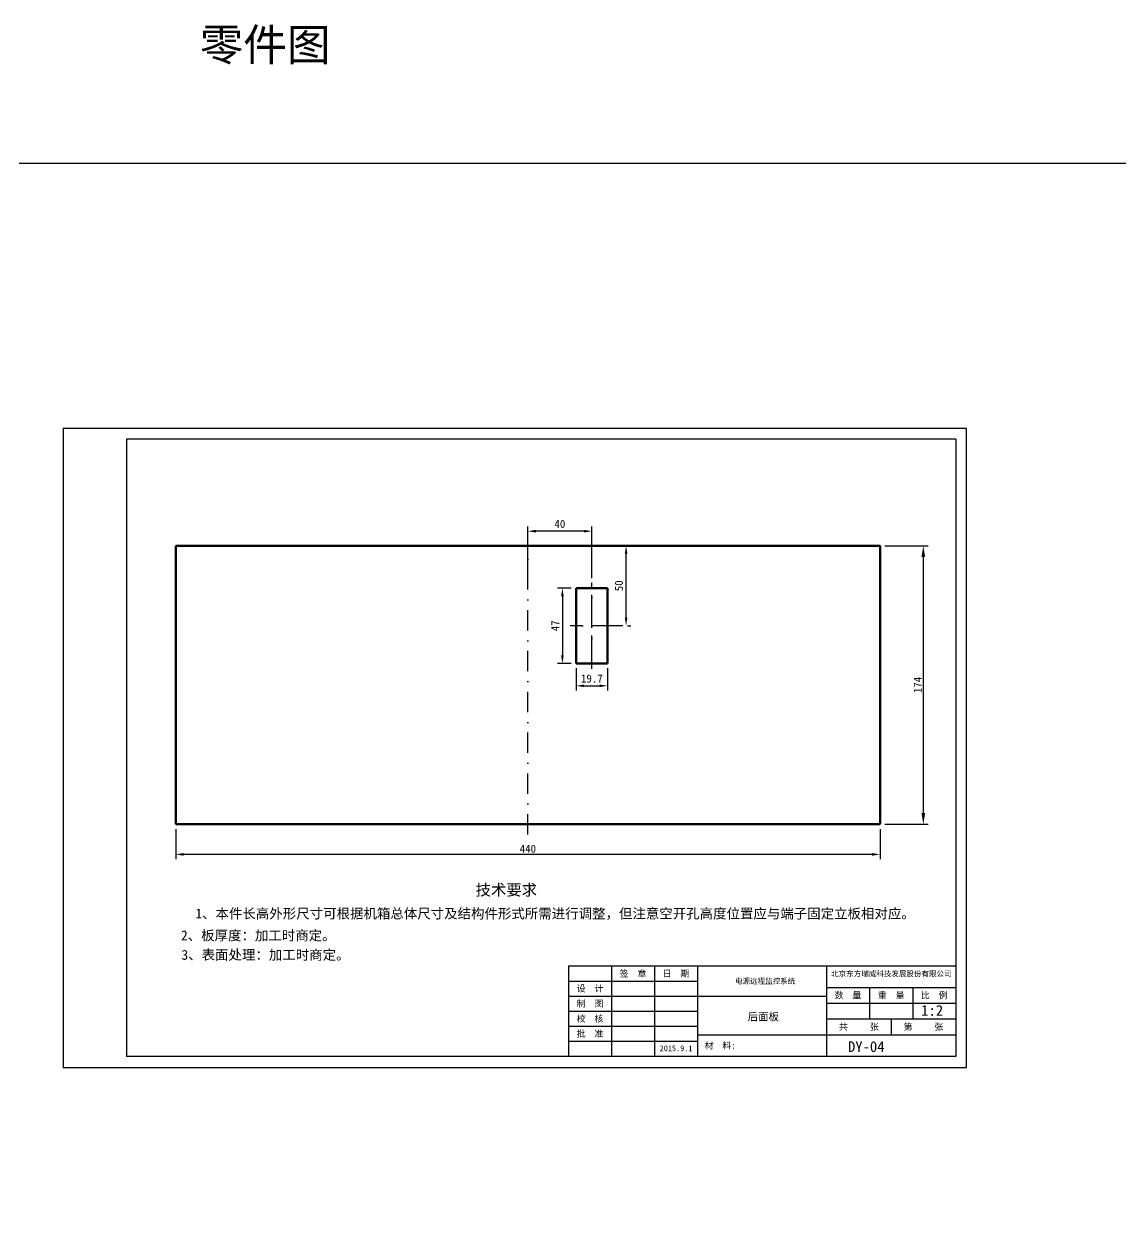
# Model space of a CAD drawing. Header units: millimetres. Extents: x 4100 to 7818, y 1137 to 2652.
# Drawn here: x 6391 to 7076, y 1895 to 2652 of the extents above; entities that cross this region are included whole.
import ezdxf

# ---------------------------------------------------------------- set-up
doc = ezdxf.new("R2010")
doc.units = ezdxf.units.MM
doc.linetypes.add('DASHDOTX2', pattern=[50.8, 25.4, -12.7, 0, -12.7])
doc.layers.get('0').update_dxf_attribs({"lineweight": 50})
doc.layers.get('Defpoints').update_dxf_attribs({"lineweight": 25})
doc.layers.add('1轮廓实线层', color=7, linetype='Continuous')
doc.layers.add('点划线', color=1, linetype='DASHDOTX2', lineweight=30)
doc.layers.add('细实线', color=1, linetype='Continuous', lineweight=30)
doc.styles.get("Standard").update_dxf_attribs({"font": 'SimSun.ttf', "height": 5})
doc.dimstyles.new('ISO-25', dxfattribs={"dimtxt": 8, "dimasz": 20, "dimexe": 5, "dimexo": 0.625, "dimgap": 20, "dimtad": 1, "dimdsep": 46, "dimtxsty": 'Standard', "dimcen": 2.5, "dimclrd": 4, "dimclre": 4, "dimclrt": 4, "dimadec": 0, "dimazin": 0, "dimtfac": 1, "dimtmove": 0, "dimatfit": 3, "dimfxl": 0, "dimarcsym": 0})

# ---------------------------------------------------------------- blocks, each defined once
blk = doc.blocks.new('*D52')
at = {"layer": 'Defpoints', "color": 0, "lineweight": -3}
for p in [(6485.94, 2151.71), (6925.94, 2151.71), (6485.94, 2132.89)]:
    blk.add_point(p, dxfattribs=at)
at = {"layer": '细实线', "color": 1, "lineweight": -2}
for p, q in [((6485.94, 2148.71), (6485.94, 2129.89)), ((6925.94, 2148.71), (6925.94, 2129.89)), ((6920.94, 2132.89), (6490.94, 2132.89))]:
    blk.add_line(p, q, dxfattribs=at)
at = {"layer": '细实线', "color": 1, "lineweight": -3}
for points in [[(6490.94, 2133.72), (6490.94, 2132.05), (6485.94, 2132.89)], [(6920.94, 2133.72), (6920.94, 2132.05), (6925.94, 2132.89)]]:
    blk.add_solid(points, dxfattribs=at)
at = {"layer": '细实线', "color": 1, "lineweight": -3, "insert": (6705.94, 2136.39), "char_height": 5, "attachment_point": 5}
blk.add_mtext('440', dxfattribs=at)
blk = doc.blocks.new('_None')
blk = doc.blocks.new('*D53')
at = {"layer": '1轮廓实线层', "color": 1, "lineweight": 25}
for p, q in [((6928.94, 2325.71), (6956, 2325.71)), ((6953, 2318.71), (6953, 2158.71)), ((6928.94, 2151.71), (6956, 2151.71))]:
    blk.add_line(p, q, dxfattribs=at)
at = {"layer": '1轮廓实线层', "color": 1, "lineweight": -3}
for points in [[(6951.83, 2318.71), (6954.16, 2318.71), (6953, 2325.71)], [(6951.83, 2158.71), (6954.16, 2158.71), (6953, 2151.71)]]:
    blk.add_solid(points, dxfattribs=at)
at = {"layer": 'Defpoints', "color": 0, "lineweight": -3}
for p in [(6925.94, 2325.71), (6925.94, 2151.71), (6953, 2151.71)]:
    blk.add_point(p, dxfattribs=at)
at = {"layer": '1轮廓实线层', "color": 1, "lineweight": -3, "insert": (6949.5, 2238.71), "char_height": 5, "attachment_point": 5, "rotation": 90}
blk.add_mtext('174', dxfattribs=at)
blk = doc.blocks.new('*D55')
at = {"layer": '1轮廓实线层', "color": 1, "lineweight": 25}
for p, q in [((6768.24, 2325.71), (6770.3, 2325.71)), ((6767.3, 2280.71), (6767.3, 2320.71)), ((6768.24, 2275.71), (6770.3, 2275.71))]:
    blk.add_line(p, q, dxfattribs=at)
at = {"layer": '1轮廓实线层', "color": 1, "lineweight": -3}
for points in [[(6766.47, 2320.71), (6768.13, 2320.71), (6767.3, 2325.71)], [(6766.47, 2280.71), (6768.13, 2280.71), (6767.3, 2275.71)]]:
    blk.add_solid(points, dxfattribs=at)
at = {"layer": 'Defpoints', "color": 0, "lineweight": -3}
for p in [(6765.24, 2325.71), (6767.3, 2325.71), (6765.24, 2275.71)]:
    blk.add_point(p, dxfattribs=at)
at = {"layer": '1轮廓实线层', "color": 1, "lineweight": -3, "insert": (6762.8, 2300.71), "char_height": 5, "attachment_point": 5, "rotation": 90}
blk.add_mtext('50', dxfattribs=at)
blk = doc.blocks.new('*D56')
at = {"layer": '1轮廓实线层', "color": 1, "lineweight": 25}
for p, q in [((6705.94, 2305.58), (6705.94, 2337.84)), ((6745.9, 2305.58), (6745.9, 2337.84)), ((6740.9, 2334.84), (6710.94, 2334.84))]:
    blk.add_line(p, q, dxfattribs=at)
at = {"layer": '1轮廓实线层', "color": 1, "lineweight": -3}
for points in [[(6710.94, 2335.67), (6710.94, 2334), (6705.94, 2334.84)], [(6740.9, 2335.67), (6740.9, 2334), (6745.9, 2334.84)]]:
    blk.add_solid(points, dxfattribs=at)
at = {"layer": 'Defpoints', "color": 0, "lineweight": -3}
for p in [(6705.94, 2334.84), (6705.94, 2302.58), (6745.9, 2302.58)]:
    blk.add_point(p, dxfattribs=at)
at = {"layer": '1轮廓实线层', "color": 1, "lineweight": -3, "insert": (6725.92, 2339.34), "char_height": 5, "attachment_point": 5}
blk.add_mtext('40', dxfattribs=at)
blk = doc.blocks.new('*D57')
at = {"layer": '1轮廓实线层', "color": 1, "lineweight": 25}
for p, q in [((6733.05, 2299.21), (6724.5, 2299.21)), ((6727.5, 2294.21), (6727.5, 2257.21)), ((6733.05, 2252.21), (6724.5, 2252.21))]:
    blk.add_line(p, q, dxfattribs=at)
at = {"layer": '1轮廓实线层', "color": 1, "lineweight": -3}
for points in [[(6726.66, 2294.21), (6728.33, 2294.21), (6727.5, 2299.21)], [(6726.66, 2257.21), (6728.33, 2257.21), (6727.5, 2252.21)]]:
    blk.add_solid(points, dxfattribs=at)
at = {"layer": 'Defpoints', "color": 0, "lineweight": -3}
for p in [(6736.05, 2299.21), (6727.5, 2252.21), (6736.05, 2252.21)]:
    blk.add_point(p, dxfattribs=at)
at = {"layer": '1轮廓实线层', "color": 1, "lineweight": -3, "insert": (6723, 2275.71), "char_height": 5, "attachment_point": 5, "rotation": 90}
blk.add_mtext('47', dxfattribs=at)
blk = doc.blocks.new('*D58')
at = {"layer": '1轮廓实线层', "color": 1, "lineweight": 25}
for p, q in [((6736.05, 2249.21), (6736.05, 2235.22)), ((6755.75, 2249.21), (6755.75, 2235.22)), ((6741.05, 2238.22), (6750.75, 2238.22))]:
    blk.add_line(p, q, dxfattribs=at)
at = {"layer": '1轮廓实线层', "color": 1, "lineweight": -3}
for points in [[(6741.05, 2239.05), (6741.05, 2237.39), (6736.05, 2238.22)], [(6750.75, 2239.05), (6750.75, 2237.39), (6755.75, 2238.22)]]:
    blk.add_solid(points, dxfattribs=at)
at = {"layer": 'Defpoints', "color": 0, "lineweight": -3}
for p in [(6736.05, 2252.21), (6755.75, 2252.21), (6755.75, 2238.22)]:
    blk.add_point(p, dxfattribs=at)
at = {"layer": '1轮廓实线层', "color": 1, "lineweight": -3, "insert": (6745.9, 2242.72), "char_height": 5, "attachment_point": 5}
blk.add_mtext('19.7', dxfattribs=at)
blk = doc.blocks.new('*D176')
at = {"layer": '1轮廓实线层', "color": 1, "lineweight": 25}
for p, q in [((5867.72, 2304.69), (5867.72, 2316.55)), ((5877.92, 2299.69), (5864.72, 2299.69)), ((5867.72, 2293.69), (5867.72, 2299.69)), ((5877.34, 2293.69), (5864.72, 2293.69)), ((5867.72, 2288.69), (5867.72, 2283.69))]:
    blk.add_line(p, q, dxfattribs=at)
at = {"layer": '1轮廓实线层', "color": 1, "lineweight": -3}
for points in [[(5866.88, 2304.69), (5868.55, 2304.69), (5867.72, 2299.69)], [(5866.88, 2288.69), (5868.55, 2288.69), (5867.72, 2293.69)]]:
    blk.add_solid(points, dxfattribs=at)
at = {"layer": 'Defpoints', "color": 0, "lineweight": -3}
for p in [(5867.72, 2299.69), (5880.92, 2299.69), (5880.34, 2293.69), (6562.58, 1626.07), (6562.58, 1480.07), (6595.68, 1480.07)]:
    blk.add_point(p, dxfattribs=at)
at = {"layer": '细实线', "color": 1, "lineweight": 25}
for p, q in [((6565.58, 1626.07), (6598.68, 1626.07)), ((6595.68, 1621.07), (6595.68, 1485.07)), ((6565.58, 1480.07), (6598.68, 1480.07))]:
    blk.add_line(p, q, dxfattribs=at)
at = {"layer": '细实线', "color": 1, "lineweight": -3}
for points in [[(6594.84, 1621.07), (6596.51, 1621.07), (6595.68, 1626.07)], [(6594.84, 1485.07), (6596.51, 1485.07), (6595.68, 1480.07)]]:
    blk.add_solid(points, dxfattribs=at)
at = {"layer": '1轮廓实线层', "color": 1, "lineweight": -3, "insert": (5863.22, 2313.12), "char_height": 5, "attachment_point": 5, "rotation": 90}
blk.add_mtext('6', dxfattribs=at)
at = {"layer": '细实线', "color": 1, "lineweight": -3, "insert": (6591.18, 1553.07), "char_height": 5, "attachment_point": 5, "rotation": 90}
blk.add_mtext('146', dxfattribs=at)
blk = doc.blocks.new('*D178')
at = {"layer": '1轮廓实线层', "color": 1, "lineweight": 25}
for p, q in [((5883.92, 2306.14), (5883.92, 2318.91)), ((5888.92, 2315.91), (5903.92, 2315.91)), ((5908.92, 2306.14), (5908.92, 2318.91))]:
    blk.add_line(p, q, dxfattribs=at)
at = {"layer": '1轮廓实线层', "color": 1, "lineweight": -3}
for points in [[(5888.92, 2316.75), (5888.92, 2315.08), (5883.92, 2315.91)], [(5903.92, 2316.75), (5903.92, 2315.08), (5908.92, 2315.91)]]:
    blk.add_solid(points, dxfattribs=at)
at = {"layer": 'Defpoints', "color": 0, "lineweight": -3}
for p in [(5908.92, 2315.91), (5883.92, 2303.14), (5908.92, 2303.14), (6563.99, 1595.07), (6563.99, 1511.07), (6573.23, 1511.07)]:
    blk.add_point(p, dxfattribs=at)
at = {"layer": '细实线', "color": 1, "lineweight": 25}
for p, q in [((6566.99, 1595.07), (6576.23, 1595.07)), ((6573.23, 1590.07), (6573.23, 1516.07)), ((6566.99, 1511.07), (6576.23, 1511.07))]:
    blk.add_line(p, q, dxfattribs=at)
at = {"layer": '细实线', "color": 1, "lineweight": -3}
for points in [[(6572.39, 1590.07), (6574.06, 1590.07), (6573.23, 1595.07)], [(6572.39, 1516.07), (6574.06, 1516.07), (6573.23, 1511.07)]]:
    blk.add_solid(points, dxfattribs=at)
at = {"layer": '1轮廓实线层', "color": 1, "lineweight": -3, "insert": (5896.42, 2320.41), "char_height": 5, "attachment_point": 5}
blk.add_mtext('25', dxfattribs=at)
at = {"layer": '细实线', "color": 1, "lineweight": -3, "insert": (6568.73, 1553.07), "char_height": 5, "attachment_point": 5, "rotation": 90}
blk.add_mtext('84', dxfattribs=at)

msp = doc.modelspace()

# ---------------------------------------------------------------- linework, layer by layer
at = {"lineweight": -3, "ltscale": 2}
for p, q in [((6973.235, 2392.236), (6455.138, 2392.236)), ((6455.138, 2392.236), (6455.138, 2006.508)), ((6973.235, 2392.236), (6973.235, 2006.508)), ((6731.315, 2062.956), (6731.315, 2006.508)), ((6973.235, 2062.956), (6731.315, 2062.956)), ((6811.955, 2062.956), (6811.955, 2006.508)), ((6892.595, 2062.956), (6892.595, 2006.508)), ((6973.235, 2006.508), (6455.138, 2006.508))]:
    msp.add_line(p, q, dxfattribs=at)
at = {"layer": '1轮廓实线层', "lineweight": 50}
for p, q in [((6925.937, 2325.705), (6485.937, 2325.705)), ((6485.937, 2325.705), (6485.937, 2151.705)), ((6925.937, 2151.705), (6925.937, 2325.705)), ((6736.051, 2252.205), (6736.051, 2299.205)), ((6755.751, 2299.205), (6736.051, 2299.205)), ((6755.751, 2252.205), (6755.751, 2299.205)), ((6755.751, 2252.205), (6736.051, 2252.205)), ((6485.937, 2151.705), (6925.937, 2151.705))]:
    msp.add_line(p, q, dxfattribs=at)
at = {"layer": '1轮廓实线层', "lineweight": -3}
msp.add_lwpolyline([(5394.694, 2564.806), (7818.287, 2564.806), (7818.287, 1138.783), (5394.694, 1138.783)], close=True, dxfattribs=at)
at = {"layer": '点划线', "lineweight": -3, "ltscale": 0.5}
for p, q in [((6705.937, 2145.324), (6705.937, 2337.07)), ((6745.901, 2248.889), (6745.901, 2302.583)), ((6745.901, 2256.952), (6745.901, 2295.222)), ((6765.244, 2275.705), (6732.255, 2275.705)), ((6759.114, 2275.705), (6732.84, 2275.705))]:
    msp.add_line(p, q, dxfattribs=at)
at = {"layer": '细实线', "color": 1, "lineweight": -3, "ltscale": 2}
for p, q in [((6758.195, 2062.956), (6758.195, 2006.508)), ((6785.075, 2062.956), (6785.075, 2006.508)), ((6811.955, 2053.548), (6731.315, 2053.548)), ((6811.955, 2044.14), (6731.315, 2044.14)), ((6892.595, 2044.151), (6811.955, 2044.151)), ((6973.235, 2049.516), (6892.595, 2049.516)), ((6919.475, 2049.516), (6919.475, 2029.894)), ((6946.355, 2049.516), (6946.355, 2029.894)), ((6973.235, 2039.705), (6892.595, 2039.705)), ((6811.955, 2034.732), (6731.315, 2034.732)), ((6973.235, 2029.894), (6892.595, 2029.894)), ((6932.915, 2029.894), (6932.915, 2019.948)), ((6811.955, 2025.324), (6731.315, 2025.324)), ((6973.235, 2019.948), (6811.955, 2019.948)), ((6811.955, 2015.916), (6731.315, 2015.916)), ((6811.955, 2015.916), (6731.315, 2015.916)), ((6811.955, 2015.916), (6731.315, 2015.916))]:
    msp.add_line(p, q, dxfattribs=at)
msp.add_lwpolyline([(6415.475, 1999.788), (6979.955, 1999.788), (6979.955, 2398.956), (6415.475, 2398.956)], close=True, dxfattribs=at)

# ---------------------------------------------------------------- texts
at = {"lineweight": -3, "ltscale": 2, "char_height": 4.032}
for s, insert, width, attachment_point in [('签  章', (6771.635, 2058.252), 26.88, 5), ('日  期', (6798.515, 2058.252), 26.88, 5), ('设  计', (6744.755, 2048.844), 26.88, 5), ('数  量', (6905.941, 2044.657), 25.70037, 5), ('重  量', (6932.915, 2044.61), 26.88, 5), ('比  例', (6959.795, 2044.61), 26.88, 5), ('制  图', (6744.755, 2039.436), 26.88, 5), ('校  核', (6744.755, 2030.028), 26.88, 5), ('共     张', (6912.755, 2024.921), 40.32, 5), ('第     张', (6953.075, 2024.921), 40.32, 5), ('批  准', (6744.755, 2020.62), 26.88, 5), ('{\\H0.8889x;2015.9.1}', (6798.515, 2011.687), 38.11535, 5), ('材  料:', (6816.29, 2013.228), 80.64, 4)]:
    msp.add_mtext(s, dxfattribs=dict(at, insert=insert, width=width, attachment_point=attachment_point))
at = {"layer": '细实线', "lineweight": -3}
for s, p in [('1:2', (6951.675, 2032.032)), ('DY-04', (6905.92, 2009.414))]:
    msp.add_text(s, height=6.72, dxfattribs=at).set_placement(p)
at = {"layer": '细实线', "lineweight": -3, "attachment_point": 5}
for s, insert, char_height, width in [('{\\H1.984x;\\C0;零件图}', (6541.761, 2637.609), 10.08, 201.6), ('技术要求', (6692.47, 2110.355), 7.04, 105.6), ('\\pt18.4742,67.7075,123.083;1、本件长高外形尺寸可根据机箱总体尺寸及结构件形式所需进行调整，但注意空开孔高度位置应与端子固定立板相对应。', (6722.93, 2095.485), 6.16, 485.18171), ('2、板厚度：加工时商定。', (6537.501, 2081.891), 6.16, 105.6), ('3、表面处理：加工时商定。', (6542.004, 2069.775), 6.16, 105.6), ('{\\H0.625x;北京东方瑞威科技发展股份有限公司}', (6933.027, 2058.123), 5.376, 80.64), ('{\\H0.625x;电源远程监控系统}', (6854.168, 2053.526), 5.376, 114.27385), ('{\\H0.5952x;后面板}', (6853.038, 2031.172), 8.064, 161.28)]:
    msp.add_mtext(s, dxfattribs=dict(at, insert=insert, char_height=char_height, width=width))

# ---------------------------------------------------------------- dimensions: what is measured, and where the dimension line sits
at = {"layer": '1轮廓实线层', "lineweight": -3}
for base, p1, p2, picture, middle in [((6705.937, 2334.837), (6745.901, 2302.583), (6705.937, 2302.583), '*D56', (6725.919, 2339.337)), ((5908.924, 2315.914), (5883.924, 2303.142), (5908.924, 2303.142), '*D178', (5896.424, 2320.414)), ((6755.751, 2238.221), (6736.051, 2252.205), (6755.751, 2252.205), '*D58', (6745.901, 2242.721))]:
    dim = msp.add_linear_dim(base=base, p1=p1, p2=p2, dimstyle='ISO-25', override={"dimtxt": 5, "dimasz": 5, "dimexe": 3, "dimexo": 3, "dimgap": 2, "dimdec": 1, "dimclrd": 1, "dimclre": 1, "dimclrt": 1, "dimtp": 0.1, "dimtm": 0.1, "dimtdec": 1, "dimldrblk": 'None', "dimlwd": 25, "dimlwe": 25}, dxfattribs=at)
    dim.commit()
    dim.dimension.update_dxf_attribs({"geometry": picture, "text_midpoint": middle})
for base, p1, p2, override, picture, middle in [((6767.299, 2325.705), (6765.244, 2275.705), (6765.244, 2325.705), {"dimtxt": 5, "dimasz": 5, "dimexe": 3, "dimexo": 3, "dimgap": 2, "dimdec": 1, "dimclrd": 1, "dimclre": 1, "dimclrt": 1, "dimtp": 0.1, "dimtm": 0.1, "dimtdec": 1, "dimldrblk": 'None', "dimlwd": 25, "dimlwe": 25}, '*D55', (6762.799, 2300.705)), ((6952.998, 2151.705), (6925.937, 2325.705), (6925.937, 2151.705), {"dimtxt": 5, "dimasz": 7, "dimexe": 3, "dimexo": 3, "dimgap": 1, "dimdec": 1, "dimclrd": 1, "dimclre": 1, "dimclrt": 1, "dimtp": 0.1, "dimtm": 0.1, "dimtdec": 1, "dimldrblk": 'None', "dimlwd": 25, "dimlwe": 25}, '*D53', (6949.498, 2238.705)), ((5867.718, 2299.694), (5880.343, 2293.694), (5880.924, 2299.694), {"dimtxt": 5, "dimasz": 5, "dimexe": 3, "dimexo": 3, "dimgap": 2, "dimdec": 1, "dimclrd": 1, "dimclre": 1, "dimclrt": 1, "dimtp": 0.1, "dimtm": 0.1, "dimtdec": 1, "dimldrblk": 'None', "dimlwd": 25, "dimlwe": 25}, '*D176', (5863.218, 2313.124)), ((6727.496, 2252.205), (6736.051, 2299.205), (6736.051, 2252.205), {"dimtxt": 5, "dimasz": 5, "dimexe": 3, "dimexo": 3, "dimgap": 2, "dimdec": 1, "dimclrd": 1, "dimclre": 1, "dimclrt": 1, "dimtp": 0.1, "dimtm": 0.1, "dimtdec": 1, "dimldrblk": 'None', "dimlwd": 25, "dimlwe": 25}, '*D57', (6722.996, 2275.705))]:
    dim = msp.add_linear_dim(base=base, p1=p1, p2=p2, angle=90, dimstyle='ISO-25', override=override, dxfattribs=at)
    dim.commit()
    dim.dimension.update_dxf_attribs({"geometry": picture, "text_midpoint": middle})
at = {"layer": '细实线', "lineweight": -3}
dim = msp.add_linear_dim(base=(6485.937, 2132.888), p1=(6925.937, 2151.705), p2=(6485.937, 2151.705), angle=180, dimstyle='ISO-25', override={"dimtxt": 5, "dimasz": 5, "dimexe": 3, "dimexo": 3, "dimgap": 1, "dimdec": 0, "dimclrd": 1, "dimclre": 1, "dimclrt": 1, "dimtdec": 0, "dimldrblk": 'None'}, dxfattribs=at)
dim.commit()
dim.dimension.update_dxf_attribs({"geometry": '*D52', "text_midpoint": (6705.937, 2132.888), "dimtype": 160})

doc.saveas('drawing.dxf')
